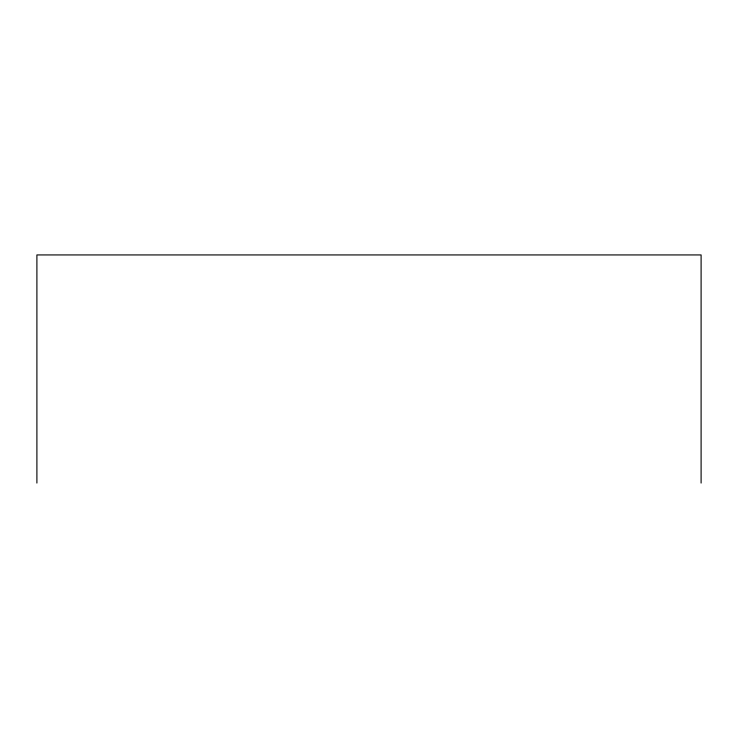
<?xml version="1.0" encoding="UTF-8"?>
<svg xmlns="http://www.w3.org/2000/svg" width="738" height="738" viewBox="0 0 738 738"><rect width="100%" height="100%" fill="white"/><g stroke="black" fill="none" stroke-linecap="round" stroke-linejoin="round"><path stroke-width="1.11" d="M701.1 483.067L701.1 254.933L36.9 254.933L36.9 483.067"/></g></svg>
